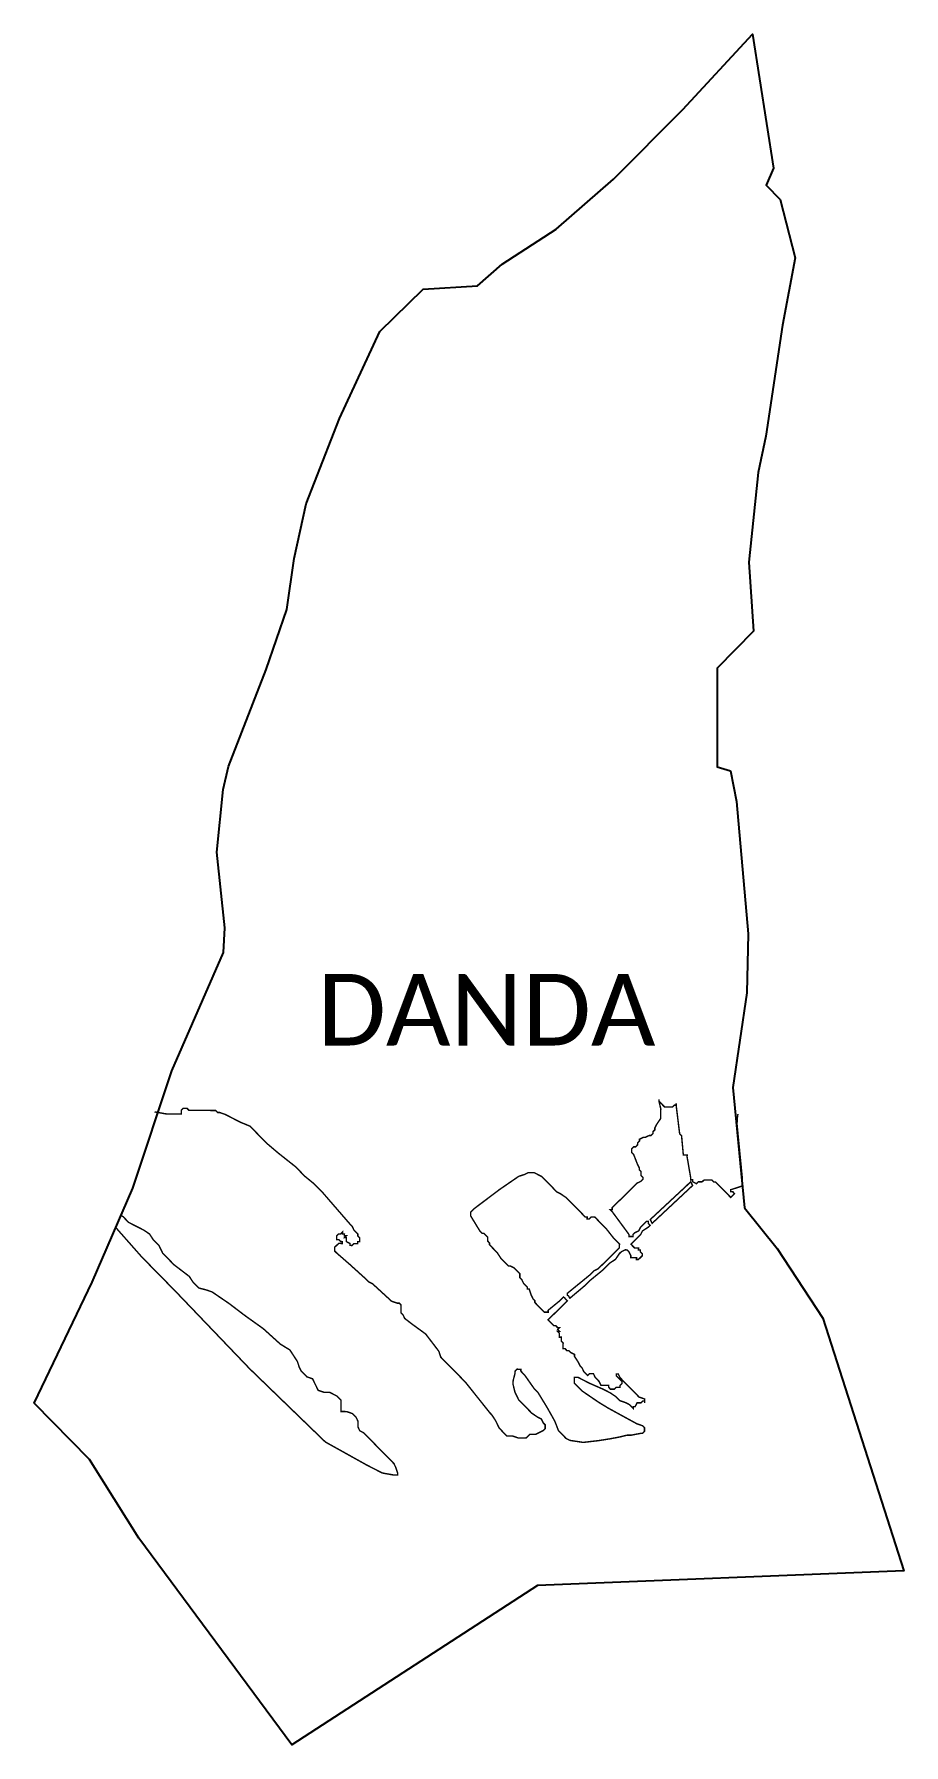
# Model space of a CAD drawing. Header units: metres. Extents: x 291565 to 293390, y 1989367 to 1992957.
import ezdxf

# ---------------------------------------------------------------- set-up
doc = ezdxf.new("R2010")
doc.units = ezdxf.units.M
for name, color, linetype in [('HIGH TIDE LINE', 6, 'Continuous'), ('village', 3, 'Continuous'), ('VILLAGE NAME', 250, 'Continuous')]:
    doc.layers.add(name, color=color, linetype=linetype)
doc.styles.get("Standard").update_dxf_attribs({"font": 'calibri.ttf'})

msp = doc.modelspace()

# ---------------------------------------------------------------- linework, layer by layer
at = {"layer": 'HIGH TIDE LINE', "lineweight": 0, "const_width": 3.01}
msp.add_lwpolyline([(293041.8, 1990690.5), (293040.1, 1990679.8), (293040, 1990667.8), (293051, 1990555.5), (293050.8, 1990539.4), (293026.7, 1990531.6), (293026.7, 1990527.6), (293030.7, 1990527.6), (293034.6, 1990523.5), (293026.5, 1990515.6), (292994.8, 1990548), (292990.8, 1990548), (292986.8, 1990552), (292970.8, 1990552.2), (292966.7, 1990548.2), (292958.7, 1990548.3), (292954.7, 1990544.3), (292946.7, 1990548.4), (292946.7, 1990552.4), (292942.7, 1990552.4), (292942.7, 1990556.4), (292935.1, 1990600.6), (292935.2, 1990604.6), (292927.2, 1990604.7), (292923.5, 1990644.8), (292919.5, 1990648.9), (292912.1, 1990709.1), (292912.1, 1990713.1), (292912.1, 1990709.1), (292908.1, 1990709.1), (292904, 1990705.1), (292888, 1990705.3), (292884, 1990709.3), (292876.1, 1990717.4), (292876.1, 1990721.4), (292876.1, 1990717.4), (292879.9, 1990701.3), (292879.8, 1990681.3), (292871.6, 1990669.3), (292867.5, 1990661.4), (292867.5, 1990657.4), (292863.5, 1990653.4), (292863.4, 1990649.4), (292859.4, 1990645.4), (292855.4, 1990645.4), (292847.3, 1990641.5), (292843.3, 1990641.5), (292835.3, 1990637.6), (292835.2, 1990633.6), (292831.2, 1990629.6), (292831.1, 1990625.6), (292827.1, 1990621.6), (292823.1, 1990621.7), (292819, 1990617.7), (292819, 1990609.7), (292822.9, 1990605.7), (292830.8, 1990585.5), (292834.7, 1990577.5), (292834.7, 1990573.5), (292838.6, 1990569.4), (292838.6, 1990561.4), (292842.5, 1990557.4), (292842.5, 1990553.4), (292838.5, 1990549.4), (292830.4, 1990545.5), (292826.4, 1990541.5), (292802.1, 1990517.6), (292785.9, 1990501.8), (292781.9, 1990497.8), (292777.8, 1990493.8), (292777.8, 1990489.8), (292773.8, 1990489.8), (292777.8, 1990485.8), (292813.4, 1990437.4), (292813.4, 1990433.4), (292821.4, 1990433.3), (292821.4, 1990437.3), (292825.4, 1990441.3), (292833.5, 1990445.2), (292837.6, 1990453.2), (292841.6, 1990457.2), (292849.7, 1990465.1), (292853.7, 1990465.1), (292853.7, 1990461.1), (292857.7, 1990457), (292853.6, 1990453), (292841.5, 1990445.1), (292837.4, 1990437.1), (292829.3, 1990429.2), (292825.3, 1990425.2), (292821.3, 1990421.3), (292817.2, 1990417.3), (292821.2, 1990413.2), (292825.2, 1990409.2), (292833.2, 1990409.1), (292833.1, 1990405.1), (292837.1, 1990405.1), (292837.1, 1990401.1), (292841.1, 1990397), (292841, 1990393), (292837, 1990389), (292833, 1990385.1), (292828.9, 1990385.1), (292829, 1990389.1), (292817, 1990389.2), (292817, 1990393.2), (292813.1, 1990401.3), (292809.1, 1990405.3), (292805.1, 1990405.4), (292797, 1990401.4), (292793, 1990397.5), (292784.9, 1990385.5), (292772.8, 1990377.6), (292756.6, 1990361.7), (292732.4, 1990341.9), (292720.2, 1990330), (292691.9, 1990306.2), (292689.2, 1990304), (292686.4, 1990308.4), (292684, 1990310.3), (292684, 1990314.3), (292732.5, 1990353.9), (292740.6, 1990361.9), (292748.6, 1990365.8), (292793.1, 1990409.5), (292793.2, 1990417.5), (292781.3, 1990429.6), (292765.4, 1990449.8), (292749.5, 1990466), (292745.5, 1990470.1), (292741.6, 1990474.1), (292733.6, 1990474.2), (292729.5, 1990470.2), (292725.5, 1990470.2), (292725.5, 1990474.3), (292721.5, 1990474.3), (292713.6, 1990482.4), (292681.8, 1990514.7), (292669.9, 1990522.9), (292661.9, 1990526.9), (292650, 1990539.1), (292642, 1990547.2), (292630.1, 1990559.3), (292622.1, 1990563.4), (292614.2, 1990567.5), (292602.1, 1990567.6), (292594.1, 1990563.6), (292582, 1990559.8), (292541.7, 1990532.1), (292489.2, 1990492.5), (292481.1, 1990484.5), (292481.1, 1990476.5), (292500.8, 1990444.2), (292504.8, 1990440.2), (292508.8, 1990440.2), (292512.8, 1990436.1), (292516.7, 1990432.1), (292516.7, 1990424), (292520.6, 1990420), (292520.6, 1990416), (292532.5, 1990403.9), (292536.5, 1990399.8), (292544.4, 1990387.7), (292548.4, 1990383.7), (292560.3, 1990371.5), (292564.3, 1990371.5), (292572.3, 1990367.4), (292580.2, 1990359.3), (292584.2, 1990355.3), (292584.1, 1990347.3), (292588.1, 1990343.2), (292592, 1990335.2), (292599.9, 1990327.1), (292599.9, 1990323.1), (292603.9, 1990323), (292607.8, 1990311), (292611.7, 1990302.9), (292615.7, 1990298.9), (292615.7, 1990294.9), (292619.7, 1990290.8), (292623.6, 1990286.8), (292631.6, 1990278.7), (292635.5, 1990274.6), (292643.6, 1990274.6), (292643.6, 1990278.6), (292667.8, 1990298.4), (292671.9, 1990302.4), (292675.9, 1990306.3), (292677.6, 1990305.1), (292683.9, 1990298.2), (292675.8, 1990290.3), (292671.7, 1990286.3), (292667.7, 1990282.4), (292663.6, 1990278.4), (292651.5, 1990266.5), (292647.5, 1990262.5), (292643.4, 1990258.5), (292647.4, 1990254.5), (292651.3, 1990250.4), (292655.3, 1990246.4), (292659.3, 1990246.4), (292663.3, 1990242.3), (292667.3, 1990242.3), (292663.3, 1990238.3), (292667.2, 1990234.3), (292663.2, 1990234.3), (292667.2, 1990230.2), (292667.1, 1990222.2), (292671.1, 1990222.2), (292671.1, 1990214.2), (292675, 1990210.1), (292674.9, 1990198.1), (292678.9, 1990198.1), (292682.9, 1990194), (292686.9, 1990194), (292690.9, 1990189.9), (292698.9, 1990185.9), (292698.8, 1990181.9), (292706.7, 1990169.8), (292710.7, 1990161.7), (292714.6, 1990157.7), (292718.6, 1990149.6), (292722.5, 1990145.6), (292726.5, 1990141.5), (292730.6, 1990145.5), (292738.6, 1990145.4), (292742.5, 1990137.4), (292746.5, 1990133.3), (292750.4, 1990129.3), (292754.4, 1990121.2), (292770.4, 1990121.1), (292770.4, 1990117.1), (292774.3, 1990113), (292782.4, 1990112.9), (292786.4, 1990116.9), (292794.4, 1990116.8), (292794.5, 1990120.8), (292798.5, 1990124.8), (292798.5, 1990128.8), (292794.6, 1990132.9), (292786.6, 1990141), (292786.7, 1990145), (292790.7, 1990144.9), (292794.6, 1990136.9), (292822.4, 1990108.6), (292830.3, 1990100.5), (292834.3, 1990096.4), (292846.3, 1990092.3), (292846.2, 1990084.3), (292846.3, 1990088.3), (292842.3, 1990088.3), (292838.2, 1990084.4), (292830.2, 1990084.4), (292826.1, 1990076.5), (292822.1, 1990076.5), (292822.1, 1990072.5), (292818.1, 1990076.5), (292814.1, 1990080.6), (292806.2, 1990084.7), (292794.2, 1990088.8), (292786.2, 1990096.9), (292774.3, 1990105), (292758.3, 1990113.2), (292730.4, 1990125.4), (292706.4, 1990137.7), (292698.4, 1990137.8), (292698.3, 1990125.7), (292714.2, 1990109.6), (292750, 1990085.2), (292770, 1990073), (292829.8, 1990040.3), (292841.8, 1990036.2), (292845.8, 1990032.2), (292845.7, 1990024.2), (292841.6, 1990020.2), (292837.6, 1990020.2), (292817.6, 1990016.4), (292809.5, 1990016.5), (292793.5, 1990012.6), (292773.4, 1990008.8), (292749.3, 1990005), (292717.2, 1990001.3), (292689.2, 1990005.5), (292681.2, 1990009.6), (292669.3, 1990021.8), (292665.3, 1990025.8), (292657.5, 1990045.9), (292641.7, 1990074.1), (292622, 1990106.4), (292614, 1990114.5), (292594.2, 1990142.7), (292586.3, 1990150.8), (292586.3, 1990154.8), (292578.3, 1990154.9), (292574.3, 1990150.9), (292574.2, 1990146.9), (292570.1, 1990130.9), (292570, 1990122.9), (292573.9, 1990106.8), (292581.7, 1990090.7), (292589.7, 1990082.6), (292597.6, 1990074.5), (292609.5, 1990062.4), (292621.5, 1990054.3), (292629.5, 1990050.2), (292633.4, 1990042.1), (292637.4, 1990038.1), (292637.3, 1990030.1), (292633.3, 1990026.1), (292617.2, 1990018.2), (292605.1, 1990018.3), (292597, 1990010.4), (292581, 1990010.5), (292569, 1990014.7), (292557, 1990014.8), (292553, 1990018.8), (292541.1, 1990031), (292533.2, 1990047.1), (292525.3, 1990059.2), (292521.4, 1990063.2), (292469.9, 1990127.8), (292442.1, 1990156.1), (292418.2, 1990180.4), (292414.3, 1990192.5), (292386.6, 1990228.8), (292358.7, 1990249.1), (292342.8, 1990261.3), (292338.9, 1990269.3), (292334.9, 1990273.4), (292335.1, 1990289.4), (292331.1, 1990293.5), (292327.1, 1990293.5), (292315.1, 1990297.6), (292275.3, 1990334.1), (292267.4, 1990338.1), (292263.4, 1990342.2), (292227.6, 1990374.6), (292199.8, 1990398.9), (292195.8, 1990402.9), (292195.9, 1990411), (292199.9, 1990414.9), (292204, 1990418.9), (292212, 1990418.8), (292212, 1990422.8), (292208, 1990422.9), (292204, 1990426.9), (292200, 1990426.9), (292200.1, 1990435), (292204.2, 1990438.9), (292208.2, 1990438.9), (292212.2, 1990442.9), (292212.2, 1990438.9), (292216.2, 1990438.8), (292216.1, 1990434.8), (292220.2, 1990434.8), (292216.1, 1990430.8), (292220.1, 1990430.8), (292220, 1990422.8), (292228, 1990418.7), (292228, 1990414.7), (292232, 1990414.6), (292236, 1990418.6), (292244.1, 1990418.5), (292244.1, 1990422.5), (292248.1, 1990422.5), (292248.2, 1990430.5), (292244.2, 1990434.6), (292244.2, 1990438.6), (292240.3, 1990442.6), (292236.3, 1990446.7), (292232.4, 1990454.7), (292228.4, 1990458.8), (292168.9, 1990527.5), (292153, 1990543.6), (292133.1, 1990559.9), (292113.3, 1990580.1), (292077.4, 1990608.5), (292053.6, 1990628.7), (292033.7, 1990649), (292017.8, 1990665.1), (291997.9, 1990673.3), (291981.9, 1990681.5), (291966, 1990689.7), (291954, 1990693.8), (291950, 1990693.8), (291946, 1990697.9), (291889.9, 1990698.4), (291885.9, 1990702.4), (291877.9, 1990702.5), (291873.9, 1990698.5), (291873.8, 1990690.5), (291841.7, 1990690.8), (291817.7, 1990695)], dxfattribs=at)
at = {"layer": 'HIGH TIDE LINE', "lineweight": 35, "const_width": 3.01}
msp.add_lwpolyline([(292942.7, 1990548.4), (292946.6, 1990540.4), (292861.7, 1990461), (292857.8, 1990469), (292934.6, 1990540.5), (292938.6, 1990544.5)], close=True, dxfattribs=at)
msp.add_lwpolyline([(291745.6, 1990479.2), (291751.6, 1990475.2), (291763.5, 1990463), (291795.4, 1990446.7), (291807.3, 1990438.6), (291815.2, 1990426.5), (291827.2, 1990414.3), (291835, 1990398.2), (291858.9, 1990373.9), (291874.8, 1990361.8), (291890.7, 1990349.6), (291898.6, 1990337.5), (291910.5, 1990325.4), (291926.5, 1990321.2), (291938.5, 1990317.1), (291974.3, 1990292.7), (292006.2, 1990268.4), (292046, 1990239.9), (292081.8, 1990207.5), (292101.7, 1990195.3), (292117.5, 1990171.1), (292121.4, 1990159.1), (292125.4, 1990151), (292137.3, 1990138.9), (292149.3, 1990134.8), (292153.2, 1990126.7), (292161.1, 1990110.6), (292173.1, 1990106.5), (292185.1, 1990106.4), (292201, 1990098.2), (292209, 1990090.1), (292208.8, 1990066.1), (292220.8, 1990066), (292232.8, 1990061.8), (292240.7, 1990053.8), (292244.6, 1990045.7), (292244.5, 1990033.7), (292248.5, 1990025.6), (292256.4, 1990021.5), (292268.4, 1990009.4), (292276.3, 1990001.3), (292292.2, 1989985.1), (292304.1, 1989973), (292320, 1989956.8), (292323.9, 1989948.8), (292327.8, 1989936.7), (292327.8, 1989932.7), (292319.8, 1989932.8), (292295.8, 1989937), (292263.8, 1989953.3), (292176.1, 1990002.2), (292096.6, 1990079.1), (292017.2, 1990156), (291862.3, 1990317.8), (291790.9, 1990390.6), (291736.4, 1990452.3)], dxfattribs=at)
at = {"layer": 'village', "color": 3}
msp.add_polyline3d([(293055.3, 1990493.5, 0), (293124.3, 1990408, 0), (293219.7, 1990262, 0), (293389.7, 1989731.8, 0), (292621.2, 1989700.9, 0), (292106.1, 1989366.6, 0), (291784.9, 1989800.3, 0), (291681.2, 1989965.3, 0), (291565.4, 1990083.5, 0), (291686.9, 1990337.9, 0), (291772.1, 1990534.9, 0), (291853.9, 1990781.2, 0), (291962.3, 1991029.3, 0), (291965.6, 1991081, 0), (291948.4, 1991240.1, 0), (291961.8, 1991371.8, 0), (291973.2, 1991419.6, 0), (292052, 1991623.5, 0), (292095.1, 1991749.7, 0), (292110.8, 1991856.2, 0), (292136.1, 1991971.4, 0), (292205.7, 1992150.1, 0), (292290.3, 1992332.8, 0), (292381.2, 1992421.5, 0), (292495.1, 1992429.1, 0), (292547.2, 1992474.3, 0), (292660.4, 1992547.9, 0), (292780.4, 1992652.8, 0), (292926.1, 1992799.1, 0), (293072.2, 1992956.9, 0), (293116.1, 1992675.4, 0), (293101.3, 1992640, 0), (293130.6, 1992609.9, 0), (293161.9, 1992487.8, 0), (293135.5, 1992346.3, 0), (293100.4, 1992113.1, 0), (293084, 1992037, 0), (293064.6, 1991848.7, 0), (293074.3, 1991704.2, 0), (292998.3, 1991626.4, 0), (292998.1, 1991418.9, 0), (293026.1, 1991410.5, 0), (293038.5, 1991346.2, 0), (293062.9, 1991069, 0), (293060.2, 1990945.2, 0), (293031.1, 1990746.1, 0)], close=True, dxfattribs=at)

# ---------------------------------------------------------------- texts
at = {"layer": 'VILLAGE NAME', "insert": (292159.5, 1990984.3), "char_height": 150, "attachment_point": 1}
msp.add_mtext_dynamic_manual_height_columns('{\\fCalibri|b0|i0|c0|p34;DANDA}', width=1877.914, gutter_width=1, heights=[0], dxfattribs=at)

doc.saveas('drawing.dxf')
